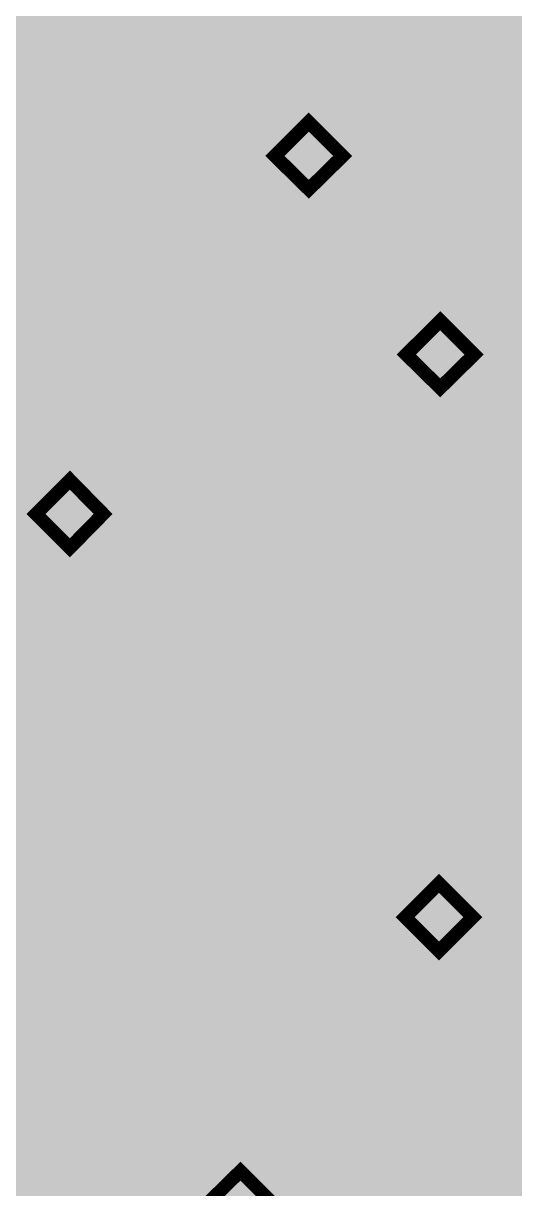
# Model space of a CAD drawing. Header units: millimetres. Extents: x 92 to 588, y 96 to 434.
# Drawn here: x 338.11 to 352.69, y 324.56 to 359.12 of the extents above; entities that cross this region are included whole.
import ezdxf

# ---------------------------------------------------------------- set-up
doc = ezdxf.new("R2010")
doc.units = ezdxf.units.MM
doc.layers.add('H', color=7, linetype='Continuous')
doc.layers.add('P', color=7, linetype='Continuous')

msp = doc.modelspace()

# ---------------------------------------------------------------- hatches: boundary and pattern name
at = {"layer": 'H', "linetype": 'Continuous'}
for points in [[(291.162, 223.903), (291.162, 433.788), (588.166, 433.788), (588.166, 223.903), (291.162, 223.903)], [(340.251, 356.088), (341.433, 358.364), (340.092, 358.364), (340.092, 358.664), (341.733, 358.664), (341.733, 358.276), (340.621, 356.088), (340.251, 356.088)], [(342.05, 356.088), (342.05, 356.441), (342.227, 356.6), (342.385, 356.759), (342.526, 356.918), (342.685, 357.076), (342.809, 357.235), (343.02, 357.482), (343.073, 357.588), (343.126, 357.694), (343.179, 357.888), (343.179, 357.993), (343.179, 358.099), (343.161, 358.188), (343.144, 358.223), (343.091, 358.293), (343.056, 358.311), (343.003, 358.364), (342.915, 358.399), (342.844, 358.417), (342.738, 358.417), (342.65, 358.417), (342.562, 358.399), (342.474, 358.382), (342.385, 358.346), (342.297, 358.311), (342.244, 358.276), (342.174, 358.223), (342.121, 358.205), (342.103, 358.576), (342.227, 358.628), (342.403, 358.664), (342.509, 358.699), (342.685, 358.717), (342.773, 358.717), (342.862, 358.717), (343.02, 358.699), (343.161, 358.646), (343.285, 358.576), (343.338, 358.523), (343.391, 358.487), (343.461, 358.364), (343.514, 358.24), (343.532, 358.099), (343.55, 358.011), (343.532, 357.87), (343.514, 357.729), (343.461, 357.605), (343.408, 357.5), (343.338, 357.376), (343.25, 357.27), (343.161, 357.164), (343.056, 357.059), (342.897, 356.865), (342.703, 356.688), (342.509, 356.512), (342.385, 356.388), (343.655, 356.388), (343.655, 356.088), (342.05, 356.088)], [(345.102, 356.088), (345.102, 356.441), (345.26, 356.6), (345.419, 356.759), (345.578, 356.918), (345.719, 357.076), (345.86, 357.235), (346.072, 357.482), (346.125, 357.588), (346.178, 357.694), (346.231, 357.888), (346.231, 357.993), (346.231, 358.099), (346.195, 358.188), (346.178, 358.223), (346.142, 358.293), (346.107, 358.311), (346.037, 358.364), (345.966, 358.399), (345.878, 358.417), (345.79, 358.417), (345.701, 358.417), (345.613, 358.399), (345.507, 358.382), (345.419, 358.346), (345.349, 358.311), (345.278, 358.276), (345.225, 358.223), (345.172, 358.205), (345.155, 358.576), (345.278, 358.628), (345.455, 358.664), (345.543, 358.699), (345.737, 358.717), (345.825, 358.717), (345.913, 358.717), (346.072, 358.699), (346.213, 358.646), (346.336, 358.576), (346.389, 358.523), (346.425, 358.487), (346.513, 358.364), (346.566, 358.24), (346.583, 358.099), (346.583, 358.011), (346.583, 357.87), (346.548, 357.729), (346.513, 357.605), (346.46, 357.5), (346.389, 357.376), (346.301, 357.27), (346.213, 357.164), (346.107, 357.059), (345.931, 356.865), (345.737, 356.688), (345.56, 356.512), (345.419, 356.388), (346.689, 356.388), (346.689, 356.088), (345.102, 356.088)], [(347.836, 356.018), (347.73, 356.036), (347.554, 356.053), (347.483, 356.088), (347.395, 356.106), (347.271, 356.194), (347.201, 356.247), (347.148, 356.3), (347.077, 356.424), (347.042, 356.494), (347.024, 356.565), (346.989, 356.723), (346.989, 356.794), (346.989, 356.9), (347.042, 357.094), (347.095, 357.182), (347.165, 357.27), (347.324, 357.411), (347.43, 357.464), (347.554, 357.323), (347.448, 357.217), (347.412, 357.147), (347.377, 357.076), (347.342, 356.918), (347.342, 356.829), (347.342, 356.706), (347.412, 356.512), (347.483, 356.441), (347.554, 356.371), (347.73, 356.283), (347.836, 356.283), (347.942, 356.283), (348.118, 356.353), (348.189, 356.424), (348.241, 356.477), (348.312, 356.671), (348.312, 356.776), (348.312, 356.847), (348.277, 356.97), (348.259, 357.023), (348.224, 357.076), (348.1, 357.164), (348.012, 357.217), (347.942, 357.253), (347.853, 357.288), (347.748, 357.323), (347.624, 357.376), (347.554, 357.323), (347.43, 357.464), (347.324, 357.535), (347.183, 357.658), (347.148, 357.711), (347.095, 357.782), (347.06, 357.958), (347.042, 358.046), (347.042, 358.117), (347.077, 358.258), (347.13, 358.382), (347.218, 358.487), (347.271, 358.54), (347.324, 358.576), (347.448, 358.646), (347.589, 358.699), (347.748, 358.734), (347.906, 358.734), (348.065, 358.699), (348.206, 358.664), (348.33, 358.593), (348.4, 358.54), (348.435, 358.487), (348.524, 358.399), (348.577, 358.276), (348.594, 358.135), (348.612, 358.064), (348.594, 357.976), (348.541, 357.817), (348.506, 357.729), (348.453, 357.641), (348.294, 357.517), (348.206, 357.464), (348.083, 357.605), (348.189, 357.729), (348.206, 357.782), (348.241, 357.852), (348.259, 357.993), (348.259, 358.064), (348.259, 358.152), (348.206, 358.293), (348.153, 358.364), (348.118, 358.382), (348.047, 358.434), (347.924, 358.47), (347.818, 358.47), (347.73, 358.47), (347.571, 358.417), (347.518, 358.364), (347.483, 358.346), (347.448, 358.276), (347.395, 358.17), (347.395, 358.082), (347.395, 358.029), (347.43, 357.923), (347.465, 357.87), (347.483, 357.835), (347.589, 357.747), (347.642, 357.711), (347.712, 357.676), (347.8, 357.623), (347.906, 357.588), (348.012, 357.553), (348.083, 357.605), (348.206, 357.464), (348.312, 357.394), (348.488, 357.27), (348.559, 357.2), (348.612, 357.112), (348.665, 356.918), (348.665, 356.812), (348.665, 356.723), (348.63, 356.565), (348.577, 356.441), (348.488, 356.3), (348.435, 356.247), (348.365, 356.194), (348.224, 356.106), (348.083, 356.053), (347.924, 356.036), (347.836, 356.018)], [(344.149, 356.088), (344.149, 356.582), (344.555, 356.582), (344.555, 356.088), (344.149, 356.088)], [(346.583, 354.201), (345.578, 355.189), (346.583, 356.194), (347.589, 355.189), (346.583, 354.201)], [(352.21, 352.243), (353.392, 354.519), (352.069, 354.519), (352.069, 354.818), (353.71, 354.818), (353.71, 354.43), (352.581, 352.243), (352.21, 352.243)], [(341.927, 349.103), (343.109, 351.397), (341.768, 351.397), (341.768, 351.696), (343.408, 351.696), (343.408, 351.308), (342.297, 349.103), (341.927, 349.103)], [(343.726, 349.103), (343.726, 349.474), (343.902, 349.633), (344.061, 349.791), (344.202, 349.933), (344.361, 350.091), (344.484, 350.25), (344.696, 350.515), (344.749, 350.62), (344.802, 350.709), (344.855, 350.92), (344.855, 351.026), (344.855, 351.114), (344.837, 351.203), (344.82, 351.255), (344.767, 351.308), (344.731, 351.344), (344.678, 351.397), (344.59, 351.414), (344.52, 351.449), (344.414, 351.449), (344.326, 351.449), (344.237, 351.432), (344.149, 351.397), (344.061, 351.361), (343.973, 351.344), (343.92, 351.291), (343.849, 351.255), (343.796, 351.22), (343.779, 351.591), (343.902, 351.643), (344.079, 351.696), (344.185, 351.714), (344.361, 351.749), (344.449, 351.749), (344.537, 351.749), (344.696, 351.714), (344.837, 351.679), (344.961, 351.608), (345.014, 351.555), (345.066, 351.502), (345.137, 351.397), (345.19, 351.273), (345.208, 351.114), (345.225, 351.044), (345.208, 350.885), (345.19, 350.762), (345.137, 350.638), (345.084, 350.515), (345.014, 350.409), (344.925, 350.303), (344.837, 350.179), (344.731, 350.074), (344.573, 349.897), (344.379, 349.703), (344.185, 349.527), (344.061, 349.403), (345.331, 349.403), (345.331, 349.103), (343.726, 349.103)], [(347.483, 349.051), (347.289, 349.068), (347.113, 349.103), (346.936, 349.139), (346.795, 349.209), (346.795, 349.562), (346.866, 349.544), (346.936, 349.509), (347.024, 349.474), (347.113, 349.439), (347.201, 349.403), (347.289, 349.368), (347.377, 349.368), (347.483, 349.35), (347.589, 349.368), (347.695, 349.386), (347.73, 349.421), (347.818, 349.474), (347.853, 349.509), (347.924, 349.597), (347.959, 349.686), (347.977, 349.809), (347.995, 349.933), (347.995, 350.003), (347.977, 350.109), (347.959, 350.162), (347.924, 350.197), (347.871, 350.268), (347.836, 350.303), (347.8, 350.338), (347.712, 350.391), (347.659, 350.391), (347.554, 350.426), (347.412, 350.426), (347.271, 350.426), (347.13, 350.409), (347.007, 350.391), (346.901, 350.356), (346.901, 351.696), (348.33, 351.696), (348.33, 351.397), (347.236, 351.397), (347.236, 350.709), (347.307, 350.709), (347.36, 350.709), (347.43, 350.709), (347.483, 350.726), (347.659, 350.709), (347.818, 350.691), (347.889, 350.673), (348.012, 350.603), (348.083, 350.55), (348.136, 350.497), (348.241, 350.391), (348.277, 350.321), (348.312, 350.232), (348.347, 350.038), (348.347, 349.844), (348.312, 349.668), (348.277, 349.58), (348.241, 349.509), (348.171, 349.368), (348.118, 349.315), (348.065, 349.245), (347.924, 349.156), (347.836, 349.121), (347.765, 349.086), (347.571, 349.068), (347.483, 349.051)], [(348.718, 349.103), (348.718, 349.474), (348.894, 349.633), (349.053, 349.791), (349.194, 349.933), (349.353, 350.091), (349.494, 350.25), (349.688, 350.515), (349.741, 350.62), (349.794, 350.709), (349.847, 350.92), (349.864, 351.026), (349.847, 351.114), (349.829, 351.203), (349.811, 351.255), (349.758, 351.308), (349.723, 351.344), (349.67, 351.397), (349.582, 351.414), (349.511, 351.449), (349.406, 351.449), (349.317, 351.449), (349.229, 351.432), (349.141, 351.397), (349.053, 351.361), (348.965, 351.344), (348.912, 351.291), (348.841, 351.255), (348.788, 351.22), (348.771, 351.591), (348.894, 351.643), (349.07, 351.696), (349.176, 351.714), (349.353, 351.749), (349.441, 351.749), (349.529, 351.749), (349.688, 351.714), (349.829, 351.679), (349.952, 351.608), (350.005, 351.555), (350.058, 351.502), (350.129, 351.397), (350.182, 351.273), (350.199, 351.114), (350.217, 351.044), (350.199, 350.885), (350.182, 350.762), (350.129, 350.638), (350.076, 350.515), (350.005, 350.409), (349.917, 350.303), (349.829, 350.179), (349.723, 350.074), (349.564, 349.897), (349.37, 349.703), (349.176, 349.527), (349.053, 349.403), (350.323, 349.403), (350.323, 349.103), (348.718, 349.103)], [(350.482, 348.31), (349.476, 349.298), (350.482, 350.303), (351.487, 349.298), (350.482, 348.31)], [(345.825, 349.103), (345.825, 349.597), (346.231, 349.597), (346.231, 349.103), (345.825, 349.103)], [(339.493, 343.565), (338.487, 344.57), (339.493, 345.576), (340.48, 344.57), (339.493, 343.565)], [(339.81, 342.224), (340.992, 344.5), (339.651, 344.5), (339.651, 344.8), (341.292, 344.8), (341.292, 344.412), (340.18, 342.224), (339.81, 342.224)], [(342.315, 342.171), (342.209, 342.171), (342.015, 342.189), (341.927, 342.224), (341.75, 342.26), (341.609, 342.33), (341.609, 342.701), (341.75, 342.612), (341.927, 342.542), (342.015, 342.507), (342.191, 342.471), (342.28, 342.471), (342.385, 342.471), (342.509, 342.507), (342.544, 342.524), (342.632, 342.577), (342.685, 342.612), (342.738, 342.701), (342.791, 342.789), (342.809, 342.824), (342.826, 342.948), (342.826, 343.089), (342.791, 343.194), (342.773, 343.247), (342.756, 343.283), (342.703, 343.353), (342.668, 343.388), (342.597, 343.441), (342.491, 343.459), (342.385, 343.477), (342.28, 343.477), (342.138, 343.477), (342.138, 343.759), (342.244, 343.759), (342.35, 343.777), (342.544, 343.829), (342.632, 343.882), (342.668, 343.9), (342.72, 343.971), (342.773, 344.094), (342.773, 344.2), (342.773, 344.253), (342.756, 344.341), (342.738, 344.376), (342.72, 344.394), (342.668, 344.464), (342.632, 344.482), (342.562, 344.517), (342.491, 344.535), (342.403, 344.553), (342.315, 344.553), (342.227, 344.553), (342.138, 344.535), (342.033, 344.517), (341.944, 344.482), (341.874, 344.447), (341.803, 344.412), (341.75, 344.376), (341.697, 344.341), (341.68, 344.694), (341.803, 344.764), (341.98, 344.817), (342.068, 344.835), (342.262, 344.853), (342.35, 344.853), (342.509, 344.853), (342.65, 344.817), (342.72, 344.8), (342.844, 344.747), (342.897, 344.711), (342.95, 344.676), (343.038, 344.57), (343.056, 344.517), (343.091, 344.447), (343.126, 344.323), (343.126, 344.235), (343.109, 344.129), (343.038, 343.953), (342.985, 343.865), (342.915, 343.794), (342.738, 343.688), (342.65, 343.653), (342.72, 343.618), (342.826, 343.583), (342.915, 343.53), (342.985, 343.459), (343.038, 343.424), (343.091, 343.336), (343.126, 343.283), (343.144, 343.212), (343.179, 343.071), (343.179, 342.983), (343.161, 342.895), (343.144, 342.736), (343.109, 342.665), (343.073, 342.595), (343.003, 342.471), (342.95, 342.401), (342.879, 342.348), (342.756, 342.26), (342.668, 342.224), (342.597, 342.207), (342.403, 342.171), (342.315, 342.171)], [(344.872, 342.224), (344.872, 342.489), (345.349, 342.489), (345.349, 344.218), (344.872, 344.218), (344.872, 344.447), (344.996, 344.464), (345.19, 344.5), (345.26, 344.535), (345.296, 344.553), (345.349, 344.606), (345.402, 344.711), (345.402, 344.817), (345.666, 344.817), (345.666, 342.489), (346.125, 342.489), (346.125, 342.224), (344.872, 342.224)], [(346.76, 342.224), (347.942, 344.5), (346.601, 344.5), (346.601, 344.8), (348.241, 344.8), (348.241, 344.412), (347.113, 342.224), (346.76, 342.224)], [(343.708, 342.224), (343.708, 342.718), (344.132, 342.718), (344.132, 342.224), (343.708, 342.224)], [(339.669, 334.816), (339.563, 334.834), (339.387, 334.851), (339.316, 334.887), (339.246, 334.904), (339.105, 334.992), (339.052, 335.045), (338.999, 335.098), (338.91, 335.222), (338.875, 335.292), (338.858, 335.363), (338.822, 335.522), (338.822, 335.592), (338.822, 335.698), (338.875, 335.892), (338.928, 335.98), (338.999, 336.068), (339.157, 336.209), (339.263, 336.262), (339.404, 336.121), (339.281, 336.015), (339.246, 335.945), (339.21, 335.874), (339.175, 335.716), (339.175, 335.627), (339.175, 335.504), (339.246, 335.31), (339.316, 335.239), (339.387, 335.169), (339.563, 335.081), (339.669, 335.081), (339.775, 335.081), (339.951, 335.151), (340.022, 335.204), (340.075, 335.275), (340.145, 335.469), (340.145, 335.574), (340.145, 335.645), (340.11, 335.768), (340.092, 335.821), (340.057, 335.874), (339.934, 335.963), (339.845, 336.015), (339.775, 336.051), (339.687, 336.086), (339.581, 336.121), (339.475, 336.174), (339.404, 336.121), (339.263, 336.262), (339.175, 336.333), (339.034, 336.456), (338.981, 336.509), (338.928, 336.58), (338.893, 336.756), (338.893, 336.844), (338.893, 336.915), (338.91, 337.056), (338.963, 337.18), (339.052, 337.285), (339.105, 337.338), (339.157, 337.374), (339.281, 337.444), (339.422, 337.497), (339.581, 337.515), (339.669, 337.532), (339.757, 337.515), (339.916, 337.497), (340.057, 337.462), (340.18, 337.391), (340.233, 337.338), (340.286, 337.285), (340.357, 337.18), (340.41, 337.074), (340.445, 336.933), (340.445, 336.862), (340.445, 336.774), (340.392, 336.615), (340.339, 336.527), (340.286, 336.439), (340.145, 336.315), (340.057, 336.262), (339.916, 336.403), (340.022, 336.527), (340.057, 336.58), (340.075, 336.65), (340.092, 336.792), (340.11, 336.862), (340.092, 336.95), (340.039, 337.091), (339.986, 337.144), (339.951, 337.18), (339.881, 337.233), (339.757, 337.268), (339.669, 337.268), (339.563, 337.268), (339.422, 337.215), (339.351, 337.162), (339.316, 337.144), (339.281, 337.074), (339.246, 336.968), (339.228, 336.88), (339.228, 336.827), (339.263, 336.721), (339.299, 336.668), (339.334, 336.615), (339.422, 336.545), (339.475, 336.509), (339.545, 336.474), (339.651, 336.421), (339.757, 336.386), (339.845, 336.351), (339.916, 336.403), (340.057, 336.262), (340.163, 336.192), (340.322, 336.068), (340.392, 335.998), (340.445, 335.91), (340.498, 335.716), (340.498, 335.61), (340.498, 335.522), (340.48, 335.363), (340.41, 335.222), (340.322, 335.098), (340.269, 335.045), (340.198, 334.992), (340.075, 334.904), (339.916, 334.851), (339.757, 334.834), (339.669, 334.816)], [(341.274, 334.834), (341.204, 334.834), (341.133, 334.834), (341.045, 334.851), (340.974, 334.869), (340.974, 335.204), (341.045, 335.169), (341.133, 335.151), (341.221, 335.133), (341.327, 335.133), (341.398, 335.133), (341.556, 335.169), (341.697, 335.222), (341.803, 335.292), (341.856, 335.345), (341.909, 335.416), (341.98, 335.539), (342.033, 335.716), (342.068, 335.892), (342.068, 335.998), (341.98, 336.174), (342.085, 336.245), (342.085, 336.315), (342.085, 336.351), (342.085, 336.403), (342.085, 336.527), (342.05, 336.739), (342.033, 336.827), (342.015, 336.915), (341.944, 337.038), (341.909, 337.091), (341.856, 337.127), (341.786, 337.18), (341.75, 337.197), (341.662, 337.233), (341.574, 337.233), (341.468, 337.233), (341.345, 337.18), (341.274, 337.127), (341.239, 337.074), (341.204, 337.038), (341.151, 336.95), (341.115, 336.774), (341.115, 336.633), (341.115, 336.562), (341.133, 336.421), (341.151, 336.368), (341.168, 336.315), (341.239, 336.227), (341.292, 336.192), (341.327, 336.157), (341.398, 336.121), (341.433, 336.121), (341.521, 336.104), (341.609, 336.104), (341.733, 336.104), (341.856, 336.139), (341.98, 336.174), (342.068, 335.998), (341.944, 335.91), (341.803, 335.857), (341.75, 335.839), (341.609, 335.821), (341.539, 335.821), (341.398, 335.821), (341.274, 335.839), (341.221, 335.857), (341.098, 335.927), (341.045, 335.963), (340.974, 336.015), (340.868, 336.157), (340.833, 336.227), (340.798, 336.315), (340.763, 336.509), (340.763, 336.721), (340.798, 336.897), (340.815, 336.986), (340.851, 337.074), (340.939, 337.215), (340.992, 337.268), (341.062, 337.338), (341.186, 337.427), (341.256, 337.462), (341.345, 337.479), (341.503, 337.515), (341.574, 337.515), (341.662, 337.515), (341.821, 337.479), (341.909, 337.462), (341.98, 337.427), (342.103, 337.338), (342.156, 337.285), (342.209, 337.215), (342.315, 337.021), (342.368, 336.915), (342.385, 336.792), (342.438, 336.492), (342.438, 336.333), (342.438, 336.174), (342.403, 335.874), (342.368, 335.716), (342.315, 335.574), (342.209, 335.345), (342.156, 335.239), (342.068, 335.151), (341.891, 334.992), (341.786, 334.939), (341.68, 334.887), (341.415, 334.834), (341.274, 334.834)], [(344.114, 333.493), (345.296, 335.786), (343.955, 335.786), (343.955, 336.086), (345.596, 336.086), (345.596, 335.698), (344.484, 333.493), (344.114, 333.493)], [(346.936, 333.493), (346.936, 334.393), (346.936, 334.675), (346.936, 335.68), (346.072, 334.675), (346.936, 334.675), (346.936, 334.393), (345.79, 334.393), (345.79, 334.745), (346.954, 336.086), (347.271, 336.086), (347.271, 334.675), (347.589, 334.675), (347.589, 334.393), (347.271, 334.393), (347.271, 333.493), (346.936, 333.493)], [(349.653, 333.44), (349.547, 333.458), (349.353, 333.475), (349.265, 333.493), (349.088, 333.546), (348.947, 333.599), (348.947, 333.969), (349.088, 333.899), (349.265, 333.828), (349.353, 333.793), (349.529, 333.758), (349.635, 333.74), (349.741, 333.758), (349.847, 333.775), (349.9, 333.793), (349.988, 333.863), (350.023, 333.899), (350.076, 333.969), (350.129, 334.058), (350.146, 334.11), (350.164, 334.216), (350.164, 334.357), (350.146, 334.481), (350.129, 334.516), (350.094, 334.569), (350.041, 334.64), (350.005, 334.657), (349.935, 334.71), (349.829, 334.745), (349.741, 334.763), (349.476, 334.763), (349.476, 335.045), (349.582, 335.045), (349.705, 335.045), (349.882, 335.098), (349.97, 335.151), (350.005, 335.186), (350.058, 335.257), (350.111, 335.38), (350.111, 335.486), (350.111, 335.522), (350.094, 335.61), (350.076, 335.645), (350.058, 335.68), (350.005, 335.733), (349.97, 335.751), (349.917, 335.804), (349.829, 335.821), (349.758, 335.839), (349.67, 335.839), (349.564, 335.839), (349.476, 335.821), (349.388, 335.786), (349.282, 335.751), (349.212, 335.716), (349.141, 335.68), (349.088, 335.645), (349.035, 335.61), (349.018, 335.98), (349.141, 336.033), (349.317, 336.086), (349.423, 336.104), (349.6, 336.139), (349.688, 336.139), (349.864, 336.139), (349.988, 336.104), (350.058, 336.086), (350.182, 336.033), (350.235, 335.998), (350.288, 335.945), (350.376, 335.857), (350.411, 335.786), (350.429, 335.733), (350.464, 335.592), (350.464, 335.522), (350.464, 335.416), (350.393, 335.222), (350.323, 335.133), (350.252, 335.063), (350.076, 334.957), (349.988, 334.939), (350.076, 334.887), (350.164, 334.851), (350.252, 334.816), (350.34, 334.745), (350.376, 334.71), (350.429, 334.604), (350.464, 334.551), (350.482, 334.498), (350.517, 334.357), (350.517, 334.269), (350.517, 334.181), (350.482, 334.022), (350.446, 333.952), (350.429, 333.881), (350.34, 333.74), (350.288, 333.687), (350.235, 333.634), (350.094, 333.546), (350.005, 333.511), (349.935, 333.475), (349.741, 333.458), (349.653, 333.44)], [(351.61, 333.44), (351.434, 333.458), (351.24, 333.493), (351.081, 333.528), (350.94, 333.599), (350.94, 333.969), (351.011, 333.934), (351.081, 333.899), (351.152, 333.863), (351.24, 333.828), (351.346, 333.793), (351.434, 333.775), (351.522, 333.758), (351.61, 333.74), (351.716, 333.758), (351.822, 333.793), (351.875, 333.811), (351.963, 333.863), (351.999, 333.899), (352.051, 333.987), (352.087, 334.093), (352.122, 334.199), (352.122, 334.322), (352.122, 334.393), (352.104, 334.498), (352.087, 334.551), (352.069, 334.587), (352.016, 334.675), (351.981, 334.693), (351.946, 334.728), (351.84, 334.781), (351.787, 334.798), (351.681, 334.816), (351.558, 334.816), (351.416, 334.816), (351.275, 334.798), (351.134, 334.781), (351.046, 334.745), (351.046, 336.086), (352.457, 336.086), (352.457, 335.786), (351.381, 335.786), (351.381, 335.098), (351.434, 335.098), (351.558, 335.116), (351.61, 335.116), (351.805, 335.098), (351.946, 335.081), (352.016, 335.063), (352.14, 334.992), (352.21, 334.939), (352.281, 334.904), (352.369, 334.781), (352.404, 334.71), (352.44, 334.622), (352.475, 334.446), (352.475, 334.234), (352.44, 334.058), (352.422, 333.969), (352.387, 333.899), (352.298, 333.758), (352.245, 333.705), (352.193, 333.652), (352.051, 333.546), (351.981, 333.511), (351.893, 333.475), (351.716, 333.458), (351.61, 333.44)], [(337.923, 334.887), (337.923, 335.38), (338.346, 335.38), (338.346, 334.887), (337.923, 334.887)], [(348.012, 333.493), (348.012, 334.005), (348.418, 334.005), (348.418, 333.493), (348.012, 333.493)], [(350.446, 331.606), (349.441, 332.611), (350.446, 333.617), (351.452, 332.611), (350.446, 331.606)], [(344.872, 324.973), (346.054, 327.249), (344.714, 327.249), (344.714, 327.566), (346.354, 327.566), (346.354, 327.178), (345.243, 324.973), (344.872, 324.973)], [(347.395, 324.921), (347.201, 324.921), (347.024, 324.956), (346.848, 325.009), (346.707, 325.062), (346.707, 325.432), (346.777, 325.397), (346.936, 325.326), (347.024, 325.291), (347.113, 325.256), (347.201, 325.238), (347.289, 325.22), (347.395, 325.22), (347.501, 325.22), (347.589, 325.256), (347.642, 325.273), (347.73, 325.344), (347.765, 325.379), (347.818, 325.467), (347.871, 325.556), (347.889, 325.661), (347.906, 325.803), (347.906, 325.873), (347.871, 325.979), (347.853, 326.032), (347.836, 326.067), (347.783, 326.138), (347.748, 326.173), (347.712, 326.208), (347.624, 326.243), (347.571, 326.261), (347.465, 326.279), (347.324, 326.296), (347.183, 326.279), (347.042, 326.261), (346.919, 326.243), (346.813, 326.226), (346.813, 327.566), (348.241, 327.566), (348.241, 327.249), (347.148, 327.249), (347.148, 326.561), (347.218, 326.579), (347.271, 326.579), (347.342, 326.579), (347.395, 326.579), (347.571, 326.579), (347.73, 326.543), (347.783, 326.526), (347.924, 326.473), (347.995, 326.42), (348.047, 326.367), (348.153, 326.243), (348.189, 326.173), (348.206, 326.102), (348.241, 325.908), (348.259, 325.803), (348.241, 325.697), (348.224, 325.538), (348.189, 325.45), (348.153, 325.379), (348.083, 325.238), (348.03, 325.168), (347.959, 325.115), (347.836, 325.026), (347.748, 324.991), (347.677, 324.956), (347.483, 324.921), (347.395, 324.921)], [(349.741, 324.973), (349.741, 325.344), (349.9, 325.503), (350.058, 325.644), (350.217, 325.803), (350.358, 325.961), (350.499, 326.12), (350.693, 326.385), (350.764, 326.473), (350.799, 326.579), (350.87, 326.773), (350.87, 326.878), (350.852, 326.984), (350.834, 327.073), (350.817, 327.108), (350.764, 327.178), (350.746, 327.214), (350.676, 327.249), (350.605, 327.284), (350.517, 327.302), (350.429, 327.319), (350.323, 327.302), (350.235, 327.284), (350.146, 327.267), (350.058, 327.231), (349.988, 327.196), (349.917, 327.161), (349.847, 327.125), (349.811, 327.09), (349.794, 327.461), (349.9, 327.513), (350.094, 327.566), (350.182, 327.584), (350.358, 327.602), (350.446, 327.619), (350.535, 327.602), (350.693, 327.584), (350.834, 327.531), (350.958, 327.461), (351.011, 327.425), (351.064, 327.372), (351.134, 327.267), (351.187, 327.125), (351.222, 326.984), (351.222, 326.896), (351.222, 326.755), (351.187, 326.614), (351.152, 326.49), (351.081, 326.385), (351.011, 326.279), (350.94, 326.155), (350.834, 326.049), (350.746, 325.944), (350.57, 325.767), (350.376, 325.573), (350.182, 325.397), (350.058, 325.273), (351.328, 325.273), (351.328, 324.973), (349.741, 324.973)], [(348.771, 324.973), (348.771, 325.467), (349.194, 325.467), (349.194, 324.973), (348.771, 324.973)], [(344.555, 323.086), (343.55, 324.092), (344.555, 325.079), (345.543, 324.092), (344.555, 323.086)]]:
    msp.add_hatch(color=7, dxfattribs=at).paths.add_polyline_path(points)

# ---------------------------------------------------------------- linework, layer by layer
at = {"layer": 'P', "color": 7, "const_width": 0.4}
for points in [[(345.578, 355.189), (346.583, 354.201), (347.589, 355.189), (346.583, 356.194), (345.578, 355.189), (345.578, 355.189)], [(349.476, 349.298), (350.482, 348.31), (351.487, 349.298), (350.482, 350.303), (349.476, 349.298), (349.476, 349.298)], [(338.487, 344.57), (339.493, 343.565), (340.48, 344.57), (339.493, 345.576), (338.487, 344.57), (338.487, 344.57)], [(349.441, 332.611), (350.446, 331.606), (351.452, 332.611), (350.446, 333.617), (349.441, 332.611), (349.441, 332.611)], [(343.55, 324.092), (344.555, 323.086), (345.543, 324.092), (344.555, 325.079), (343.55, 324.092), (343.55, 324.092)]]:
    msp.add_lwpolyline(points, dxfattribs=at)

doc.saveas('drawing.dxf')
